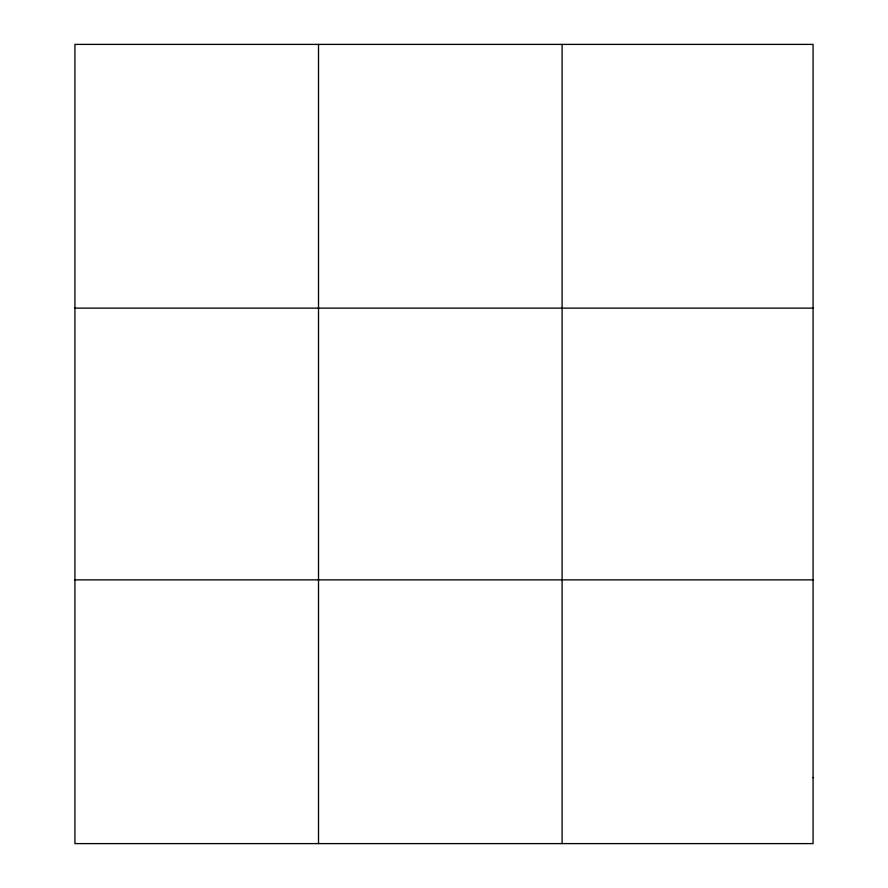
<?xml version="1.0" encoding="UTF-8"?>
<svg xmlns="http://www.w3.org/2000/svg" width="888" height="888" viewBox="0 0 888 888"><rect width="100%" height="100%" fill="white"/><g stroke="black" fill="none" stroke-linecap="round" stroke-linejoin="round"><path stroke-width="1.33" d="M318.514 44.4L318.514 843.6M562.104 44.4L562.104 843.6M74.925 308.136L813.075 308.136M74.925 579.864L813.075 579.864M813.075 777.666L813.075 843.6L74.925 843.6L74.925 44.4L813.075 44.4L813.075 777.666"/></g></svg>
